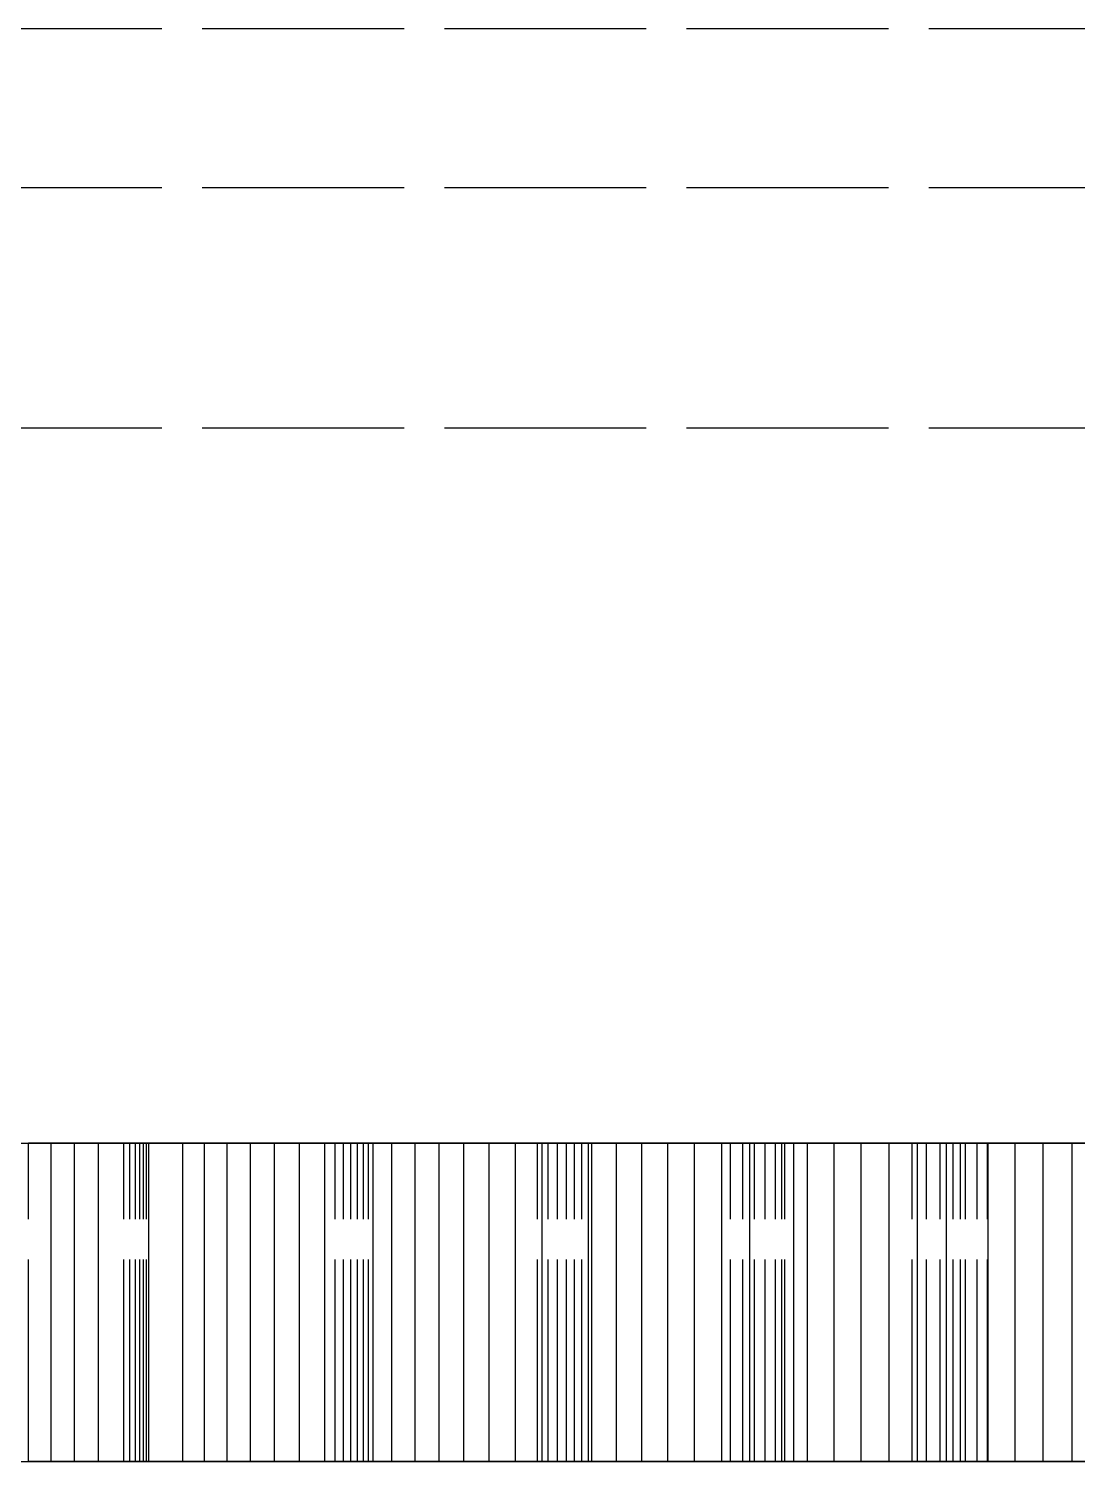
# Model space of a CAD drawing. Header units: millimetres. Extents: x -29 to 156, y -45 to 87.
# Drawn here: x 9.48 to 16.08, y 73.19 to 82.2 of the extents above; entities that cross this region are included whole.
import ezdxf

# ---------------------------------------------------------------- set-up
doc = ezdxf.new("R2010")
doc.units = ezdxf.units.MM
doc.linetypes.add('DASHED', pattern=[1.524, 1.27, -0.254])
doc.layers.add('HIDDEN', color=8, linetype='DASHED')
doc.layers.add('VISIBLE', color=7, linetype='CONTINUOUS')

msp = doc.modelspace()

# ---------------------------------------------------------------- linework, layer by layer
at = {"layer": 'HIDDEN'}
for p, q in [((-26, 82.20144), (26, 82.20144)), ((-26, 81.20144), (26, 81.20144)), ((-26, 79.69144), (26, 79.69144))]:
    msp.add_line(p, q, dxfattribs=at)
for points in [[(9.34764, 75.19144), (9.48475, 75.19144)], [(9.48475, 75.19144), (9.62679, 75.19144)], [(9.48475, 73.19144), (9.48475, 75.19144)], [(9.62679, 75.19144), (9.7735, 75.19144)], [(9.62679, 73.19144), (9.62679, 75.19144)], [(9.7735, 75.19144), (9.92467, 75.19144)], [(9.7735, 73.19144), (9.7735, 75.19144)], [(9.92467, 75.19144), (10.23982, 75.19144)], [(9.92467, 73.19144), (9.92467, 75.19144)], [(10.08302, 75.19144), (10.4554, 75.19144)], [(10.12229, 75.19144), (10.08302, 75.19144)], [(10.23982, 75.19144), (10.08302, 75.19144)], [(10.08302, 75.19144), (10.12229, 75.19144)], [(10.08302, 73.19144), (10.08302, 75.19144)], [(10.08302, 73.19144), (10.08302, 75.19144)], [(10.15589, 75.19144), (10.12229, 75.19144)], [(10.12229, 75.19144), (10.15589, 75.19144)], [(10.12229, 73.19144), (10.12229, 75.19144)], [(10.12229, 73.19144), (10.12229, 75.19144)], [(10.1842, 75.19144), (10.15589, 75.19144)], [(10.15589, 75.19144), (10.1842, 75.19144)], [(10.15589, 73.19144), (10.15589, 75.19144)], [(10.15589, 73.19144), (10.15589, 75.19144)], [(10.20748, 75.19144), (10.1842, 75.19144)], [(10.1842, 75.19144), (10.20748, 75.19144)], [(10.1842, 73.19144), (10.1842, 75.19144)], [(10.1842, 73.19144), (10.1842, 75.19144)], [(10.22597, 75.19144), (10.20748, 75.19144)], [(10.20748, 75.19144), (10.22597, 75.19144)], [(10.20748, 73.19144), (10.20748, 75.19144)], [(10.20748, 73.19144), (10.20748, 75.19144)], [(10.23982, 75.19144), (10.22597, 75.19144)], [(10.22597, 75.19144), (10.23982, 75.19144)], [(10.22597, 73.19144), (10.22597, 75.19144)], [(10.22597, 73.19144), (10.22597, 75.19144)], [(10.23982, 73.19144), (10.23982, 75.19144)], [(10.4554, 75.19144), (10.59164, 75.19144)], [(10.4554, 73.19144), (10.4554, 75.19144)], [(10.59164, 75.19144), (10.73333, 75.19144)], [(10.59164, 73.19144), (10.59164, 75.19144)], [(10.73333, 75.19144), (10.88009, 75.19144)], [(10.73333, 73.19144), (10.73333, 75.19144)], [(10.88009, 75.19144), (11.03159, 75.19144)], [(10.88009, 73.19144), (10.88009, 75.19144)], [(11.03159, 75.19144), (11.18757, 75.19144)], [(11.03159, 73.19144), (11.03159, 75.19144)], [(11.18757, 75.19144), (11.34784, 75.19144)], [(11.18757, 73.19144), (11.18757, 75.19144)], [(11.34784, 75.19144), (11.6515, 75.19144)], [(11.34784, 73.19144), (11.34784, 75.19144)], [(11.41262, 75.19144), (11.77028, 75.19144)], [(11.4651, 75.19144), (11.41262, 75.19144)], [(11.6515, 75.19144), (11.41262, 75.19144)], [(11.41262, 75.19144), (11.4651, 75.19144)], [(11.41262, 73.19144), (11.41262, 75.19144)], [(11.41262, 73.19144), (11.41262, 75.19144)], [(11.51212, 75.19144), (11.4651, 75.19144)], [(11.4651, 75.19144), (11.51212, 75.19144)], [(11.4651, 73.19144), (11.4651, 75.19144)], [(11.4651, 73.19144), (11.4651, 75.19144)], [(11.55404, 75.19144), (11.51212, 75.19144)], [(11.51212, 75.19144), (11.55404, 75.19144)], [(11.51212, 73.19144), (11.51212, 75.19144)], [(11.51212, 73.19144), (11.51212, 75.19144)], [(11.59111, 75.19144), (11.55404, 75.19144)], [(11.55404, 75.19144), (11.59111, 75.19144)], [(11.55404, 73.19144), (11.55404, 75.19144)], [(11.55404, 73.19144), (11.55404, 75.19144)], [(11.62354, 75.19144), (11.59111, 75.19144)], [(11.59111, 75.19144), (11.62354, 75.19144)], [(11.59111, 73.19144), (11.59111, 75.19144)], [(11.59111, 73.19144), (11.59111, 75.19144)], [(11.6515, 75.19144), (11.62354, 75.19144)], [(11.62354, 75.19144), (11.6515, 75.19144)], [(11.62354, 73.19144), (11.62354, 75.19144)], [(11.62354, 73.19144), (11.62354, 75.19144)], [(11.6515, 73.19144), (11.6515, 75.19144)], [(11.77028, 75.19144), (11.91589, 75.19144)], [(11.77028, 73.19144), (11.77028, 75.19144)], [(11.91589, 75.19144), (12.06674, 75.19144)], [(11.91589, 73.19144), (11.91589, 75.19144)], [(12.06674, 75.19144), (12.22242, 75.19144)], [(12.06674, 73.19144), (12.06674, 75.19144)], [(12.22242, 75.19144), (12.38264, 75.19144)], [(12.22242, 73.19144), (12.22242, 75.19144)], [(12.38264, 75.19144), (12.54714, 75.19144)], [(12.38264, 73.19144), (12.38264, 75.19144)], [(12.54714, 75.19144), (12.71572, 75.19144)], [(12.54714, 73.19144), (12.54714, 75.19144)], [(12.68661, 75.19144), (13.0278, 75.19144)], [(12.75205, 75.19144), (12.68661, 75.19144)], [(13.00641, 75.19144), (12.68661, 75.19144)], [(12.68661, 75.19144), (12.75205, 75.19144)], [(12.68661, 73.19144), (12.68661, 75.19144)], [(12.68661, 73.19144), (12.68661, 75.19144)], [(12.71572, 75.19144), (13.00641, 75.19144)], [(12.71572, 73.19144), (12.71572, 75.19144)], [(12.81226, 75.19144), (12.75205, 75.19144)], [(12.75205, 75.19144), (12.81226, 75.19144)], [(12.75205, 73.19144), (12.75205, 75.19144)], [(12.75205, 73.19144), (12.75205, 75.19144)], [(12.86758, 75.19144), (12.81226, 75.19144)], [(12.81226, 75.19144), (12.86758, 75.19144)], [(12.81226, 73.19144), (12.81226, 75.19144)], [(12.81226, 73.19144), (12.81226, 75.19144)], [(12.91826, 75.19144), (12.86758, 75.19144)], [(12.86758, 75.19144), (12.91826, 75.19144)], [(12.86758, 73.19144), (12.86758, 75.19144)], [(12.86758, 73.19144), (12.86758, 75.19144)], [(12.96449, 75.19144), (12.91826, 75.19144)], [(12.91826, 75.19144), (12.96449, 75.19144)], [(12.91826, 73.19144), (12.91826, 75.19144)], [(12.91826, 73.19144), (12.91826, 75.19144)], [(13.00641, 75.19144), (12.96449, 75.19144)], [(12.96449, 75.19144), (13.00641, 75.19144)], [(12.96449, 73.19144), (12.96449, 75.19144)], [(12.96449, 73.19144), (12.96449, 75.19144)], [(13.00641, 73.19144), (13.00641, 75.19144)], [(13.0278, 75.19144), (13.18209, 75.19144)], [(13.0278, 73.19144), (13.0278, 75.19144)], [(13.18209, 75.19144), (13.34136, 75.19144)], [(13.18209, 73.19144), (13.18209, 75.19144)], [(13.34136, 75.19144), (13.50521, 75.19144)], [(13.34136, 73.19144), (13.34136, 75.19144)], [(13.50521, 75.19144), (13.67336, 75.19144)], [(13.50521, 73.19144), (13.50521, 75.19144)], [(13.67336, 75.19144), (13.84557, 75.19144)], [(13.67336, 73.19144), (13.67336, 75.19144)], [(13.84557, 75.19144), (14.02165, 75.19144)], [(13.84557, 73.19144), (13.84557, 75.19144)], [(13.89879, 75.19144), (14.22186, 75.19144)], [(13.97687, 75.19144), (13.89879, 75.19144)], [(14.22186, 75.19144), (13.89879, 75.19144)], [(13.89879, 75.19144), (13.97687, 75.19144)], [(13.89879, 73.19144), (13.89879, 75.19144)], [(13.89879, 73.19144), (13.89879, 75.19144)], [(14.04999, 75.19144), (13.97687, 75.19144)], [(13.97687, 75.19144), (14.04999, 75.19144)], [(13.97687, 73.19144), (13.97687, 75.19144)], [(13.97687, 73.19144), (13.97687, 75.19144)], [(14.02165, 75.19144), (14.29796, 75.19144)], [(14.02165, 73.19144), (14.02165, 75.19144)], [(14.11844, 75.19144), (14.04999, 75.19144)], [(14.04999, 75.19144), (14.11844, 75.19144)], [(14.04999, 73.19144), (14.04999, 75.19144)], [(14.04999, 73.19144), (14.04999, 75.19144)], [(14.18248, 75.19144), (14.11844, 75.19144)], [(14.11844, 75.19144), (14.18248, 75.19144)], [(14.11844, 73.19144), (14.11844, 75.19144)], [(14.11844, 73.19144), (14.11844, 75.19144)], [(14.24227, 75.19144), (14.18248, 75.19144)], [(14.18248, 75.19144), (14.24227, 75.19144)], [(14.18248, 73.19144), (14.18248, 75.19144)], [(14.18248, 73.19144), (14.18248, 75.19144)], [(14.22186, 75.19144), (14.38407, 75.19144)], [(14.29796, 75.19144), (14.22186, 75.19144)], [(14.22186, 73.19144), (14.22186, 75.19144)], [(14.22186, 73.19144), (14.22186, 75.19144)], [(14.29796, 75.19144), (14.24227, 75.19144)], [(14.24227, 75.19144), (14.29796, 75.19144)], [(14.24227, 73.19144), (14.24227, 75.19144)], [(14.24227, 73.19144), (14.24227, 75.19144)], [(14.29796, 73.19144), (14.29796, 75.19144)], [(14.38407, 75.19144), (14.55097, 75.19144)], [(14.38407, 73.19144), (14.38407, 75.19144)], [(14.55097, 75.19144), (14.7222, 75.19144)], [(14.55097, 73.19144), (14.55097, 75.19144)], [(14.7222, 75.19144), (14.89747, 75.19144)], [(14.7222, 73.19144), (14.7222, 75.19144)], [(14.89747, 75.19144), (15.07656, 75.19144)], [(14.89747, 73.19144), (14.89747, 75.19144)], [(15.04326, 75.19144), (15.34663, 75.19144)], [(15.1336, 75.19144), (15.04326, 75.19144)], [(15.34663, 75.19144), (15.04326, 75.19144)], [(15.04326, 75.19144), (15.1336, 75.19144)], [(15.04326, 73.19144), (15.04326, 75.19144)], [(15.04326, 73.19144), (15.04326, 75.19144)], [(15.07656, 75.19144), (15.25927, 75.19144)], [(15.07656, 73.19144), (15.07656, 75.19144)], [(15.21926, 75.19144), (15.1336, 75.19144)], [(15.1336, 75.19144), (15.21926, 75.19144)], [(15.1336, 73.19144), (15.1336, 75.19144)], [(15.1336, 73.19144), (15.1336, 75.19144)], [(15.30052, 75.19144), (15.21926, 75.19144)], [(15.21926, 75.19144), (15.30052, 75.19144)], [(15.21926, 73.19144), (15.21926, 75.19144)], [(15.21926, 73.19144), (15.21926, 75.19144)], [(15.25927, 75.19144), (15.51984, 75.19144)], [(15.25927, 73.19144), (15.25927, 75.19144)], [(15.3776, 75.19144), (15.30052, 75.19144)], [(15.30052, 75.19144), (15.3776, 75.19144)], [(15.30052, 73.19144), (15.30052, 75.19144)], [(15.30052, 73.19144), (15.30052, 75.19144)], [(15.34663, 75.19144), (15.51597, 75.19144)], [(15.51597, 75.19144), (15.34663, 75.19144)], [(15.34663, 73.19144), (15.34663, 75.19144)], [(15.34663, 73.19144), (15.34663, 75.19144)], [(15.45067, 75.19144), (15.3776, 75.19144)], [(15.3776, 75.19144), (15.45067, 75.19144)], [(15.3776, 73.19144), (15.3776, 75.19144)], [(15.3776, 73.19144), (15.3776, 75.19144)], [(15.51984, 75.19144), (15.45067, 75.19144)], [(15.45067, 75.19144), (15.51984, 75.19144)], [(15.45067, 73.19144), (15.45067, 75.19144)], [(15.45067, 73.19144), (15.45067, 75.19144)], [(15.51597, 75.19144), (15.6897, 75.19144)], [(15.51984, 75.19144), (15.51597, 75.19144)], [(15.51597, 73.19144), (15.51597, 75.19144)], [(15.51597, 73.19144), (15.51597, 75.19144)], [(15.51984, 73.19144), (15.51984, 75.19144)], [(15.6897, 75.19144), (15.86747, 75.19144)], [(15.6897, 73.19144), (15.6897, 75.19144)], [(15.86747, 75.19144), (16.049, 75.19144)], [(15.86747, 73.19144), (15.86747, 75.19144)], [(16.049, 75.19144), (16.23409, 75.19144)], [(16.049, 73.19144), (16.049, 75.19144)], [(9.34764, 73.19144), (9.48475, 73.19144)], [(9.48475, 73.19144), (9.62679, 73.19144)], [(9.62679, 73.19144), (9.7735, 73.19144)], [(9.7735, 73.19144), (9.92467, 73.19144)], [(9.92467, 73.19144), (10.23982, 73.19144)], [(10.08302, 73.19144), (10.4554, 73.19144)], [(10.12229, 73.19144), (10.08302, 73.19144)], [(10.23982, 73.19144), (10.08302, 73.19144)], [(10.08302, 73.19144), (10.12229, 73.19144)], [(10.15589, 73.19144), (10.12229, 73.19144)], [(10.12229, 73.19144), (10.15589, 73.19144)], [(10.1842, 73.19144), (10.15589, 73.19144)], [(10.15589, 73.19144), (10.1842, 73.19144)], [(10.20748, 73.19144), (10.1842, 73.19144)], [(10.1842, 73.19144), (10.20748, 73.19144)], [(10.22597, 73.19144), (10.20748, 73.19144)], [(10.20748, 73.19144), (10.22597, 73.19144)], [(10.23982, 73.19144), (10.22597, 73.19144)], [(10.22597, 73.19144), (10.23982, 73.19144)], [(10.4554, 73.19144), (10.59164, 73.19144)], [(10.59164, 73.19144), (10.73333, 73.19144)], [(10.73333, 73.19144), (10.88009, 73.19144)], [(10.88009, 73.19144), (11.03159, 73.19144)], [(11.03159, 73.19144), (11.18757, 73.19144)], [(11.18757, 73.19144), (11.34784, 73.19144)], [(11.34784, 73.19144), (11.6515, 73.19144)], [(11.41262, 73.19144), (11.77028, 73.19144)], [(11.4651, 73.19144), (11.41262, 73.19144)], [(11.6515, 73.19144), (11.41262, 73.19144)], [(11.41262, 73.19144), (11.4651, 73.19144)], [(11.51212, 73.19144), (11.4651, 73.19144)], [(11.4651, 73.19144), (11.51212, 73.19144)], [(11.55404, 73.19144), (11.51212, 73.19144)], [(11.51212, 73.19144), (11.55404, 73.19144)], [(11.59111, 73.19144), (11.55404, 73.19144)], [(11.55404, 73.19144), (11.59111, 73.19144)], [(11.62354, 73.19144), (11.59111, 73.19144)], [(11.59111, 73.19144), (11.62354, 73.19144)], [(11.6515, 73.19144), (11.62354, 73.19144)], [(11.62354, 73.19144), (11.6515, 73.19144)], [(11.77028, 73.19144), (11.91589, 73.19144)], [(11.91589, 73.19144), (12.06674, 73.19144)], [(12.06674, 73.19144), (12.22242, 73.19144)], [(12.22242, 73.19144), (12.38264, 73.19144)], [(12.38264, 73.19144), (12.54714, 73.19144)], [(12.54714, 73.19144), (12.71572, 73.19144)], [(12.68661, 73.19144), (13.0278, 73.19144)], [(12.75205, 73.19144), (12.68661, 73.19144)], [(13.00641, 73.19144), (12.68661, 73.19144)], [(12.68661, 73.19144), (12.75205, 73.19144)], [(12.71572, 73.19144), (13.00641, 73.19144)], [(12.81226, 73.19144), (12.75205, 73.19144)], [(12.75205, 73.19144), (12.81226, 73.19144)], [(12.86758, 73.19144), (12.81226, 73.19144)], [(12.81226, 73.19144), (12.86758, 73.19144)], [(12.91826, 73.19144), (12.86758, 73.19144)], [(12.86758, 73.19144), (12.91826, 73.19144)], [(12.96449, 73.19144), (12.91826, 73.19144)], [(12.91826, 73.19144), (12.96449, 73.19144)], [(13.00641, 73.19144), (12.96449, 73.19144)], [(12.96449, 73.19144), (13.00641, 73.19144)], [(13.0278, 73.19144), (13.18209, 73.19144)], [(13.18209, 73.19144), (13.34136, 73.19144)], [(13.34136, 73.19144), (13.50521, 73.19144)], [(13.50521, 73.19144), (13.67336, 73.19144)], [(13.67336, 73.19144), (13.84557, 73.19144)], [(13.84557, 73.19144), (14.02165, 73.19144)], [(13.89879, 73.19144), (14.22186, 73.19144)], [(13.97687, 73.19144), (13.89879, 73.19144)], [(14.22186, 73.19144), (13.89879, 73.19144)], [(13.89879, 73.19144), (13.97687, 73.19144)], [(14.04999, 73.19144), (13.97687, 73.19144)], [(13.97687, 73.19144), (14.04999, 73.19144)], [(14.02165, 73.19144), (14.29796, 73.19144)], [(14.11844, 73.19144), (14.04999, 73.19144)], [(14.04999, 73.19144), (14.11844, 73.19144)], [(14.18248, 73.19144), (14.11844, 73.19144)], [(14.11844, 73.19144), (14.18248, 73.19144)], [(14.24227, 73.19144), (14.18248, 73.19144)], [(14.18248, 73.19144), (14.24227, 73.19144)], [(14.22186, 73.19144), (14.38407, 73.19144)], [(14.29796, 73.19144), (14.22186, 73.19144)], [(14.29796, 73.19144), (14.24227, 73.19144)], [(14.24227, 73.19144), (14.29796, 73.19144)], [(14.38407, 73.19144), (14.55097, 73.19144)], [(14.55097, 73.19144), (14.7222, 73.19144)], [(14.7222, 73.19144), (14.89747, 73.19144)], [(14.89747, 73.19144), (15.07656, 73.19144)], [(15.04326, 73.19144), (15.34663, 73.19144)], [(15.1336, 73.19144), (15.04326, 73.19144)], [(15.34663, 73.19144), (15.04326, 73.19144)], [(15.04326, 73.19144), (15.1336, 73.19144)], [(15.07656, 73.19144), (15.25927, 73.19144)], [(15.21926, 73.19144), (15.1336, 73.19144)], [(15.1336, 73.19144), (15.21926, 73.19144)], [(15.30052, 73.19144), (15.21926, 73.19144)], [(15.21926, 73.19144), (15.30052, 73.19144)], [(15.25927, 73.19144), (15.51984, 73.19144)], [(15.3776, 73.19144), (15.30052, 73.19144)], [(15.30052, 73.19144), (15.3776, 73.19144)], [(15.34663, 73.19144), (15.51597, 73.19144)], [(15.51597, 73.19144), (15.34663, 73.19144)], [(15.45067, 73.19144), (15.3776, 73.19144)], [(15.3776, 73.19144), (15.45067, 73.19144)], [(15.51984, 73.19144), (15.45067, 73.19144)], [(15.45067, 73.19144), (15.51984, 73.19144)], [(15.51597, 73.19144), (15.6897, 73.19144)], [(15.51984, 73.19144), (15.51597, 73.19144)], [(15.6897, 73.19144), (15.86747, 73.19144)], [(15.86747, 73.19144), (16.049, 73.19144)], [(16.049, 73.19144), (16.23409, 73.19144)]]:
    msp.add_lwpolyline(points, dxfattribs=at)
at = {"layer": 'VISIBLE'}
for points in [[(9.62679, 75.19144), (9.48475, 75.19144)], [(9.7735, 75.19144), (9.62679, 75.19144)], [(9.62679, 73.19144), (9.62679, 75.19144)], [(9.92467, 75.19144), (9.7735, 75.19144)], [(9.7735, 73.19144), (9.7735, 75.19144)], [(10.23982, 75.19144), (9.92467, 75.19144)], [(9.92467, 73.19144), (9.92467, 75.19144)], [(10.4554, 75.19144), (10.23982, 75.19144)], [(10.23982, 73.19144), (10.23982, 75.19144)], [(10.59164, 75.19144), (10.4554, 75.19144)], [(10.4554, 73.19144), (10.4554, 75.19144)], [(10.73333, 75.19144), (10.59164, 75.19144)], [(10.59164, 73.19144), (10.59164, 75.19144)], [(10.88009, 75.19144), (10.73333, 75.19144)], [(10.73333, 73.19144), (10.73333, 75.19144)], [(11.03159, 75.19144), (10.88009, 75.19144)], [(10.88009, 73.19144), (10.88009, 75.19144)], [(11.18757, 75.19144), (11.03159, 75.19144)], [(11.03159, 73.19144), (11.03159, 75.19144)], [(11.34784, 75.19144), (11.18757, 75.19144)], [(11.18757, 73.19144), (11.18757, 75.19144)], [(11.6515, 75.19144), (11.34784, 75.19144)], [(11.34784, 73.19144), (11.34784, 75.19144)], [(11.77028, 75.19144), (11.6515, 75.19144)], [(11.6515, 73.19144), (11.6515, 75.19144)], [(11.91589, 75.19144), (11.77028, 75.19144)], [(11.77028, 73.19144), (11.77028, 75.19144)], [(12.06674, 75.19144), (11.91589, 75.19144)], [(11.91589, 73.19144), (11.91589, 75.19144)], [(12.22242, 75.19144), (12.06674, 75.19144)], [(12.06674, 73.19144), (12.06674, 75.19144)], [(12.38264, 75.19144), (12.22242, 75.19144)], [(12.22242, 73.19144), (12.22242, 75.19144)], [(12.54714, 75.19144), (12.38264, 75.19144)], [(12.38264, 73.19144), (12.38264, 75.19144)], [(12.71572, 75.19144), (12.54714, 75.19144)], [(12.54714, 73.19144), (12.54714, 75.19144)], [(13.00641, 75.19144), (12.71572, 75.19144)], [(12.71572, 73.19144), (12.71572, 75.19144)], [(13.0278, 75.19144), (13.00641, 75.19144)], [(13.00641, 73.19144), (13.00641, 75.19144)], [(13.18209, 75.19144), (13.0278, 75.19144)], [(13.0278, 73.19144), (13.0278, 75.19144)], [(13.34136, 75.19144), (13.18209, 75.19144)], [(13.18209, 73.19144), (13.18209, 75.19144)], [(13.50521, 75.19144), (13.34136, 75.19144)], [(13.34136, 73.19144), (13.34136, 75.19144)], [(13.67336, 75.19144), (13.50521, 75.19144)], [(13.50521, 73.19144), (13.50521, 75.19144)], [(13.84557, 75.19144), (13.67336, 75.19144)], [(13.67336, 73.19144), (13.67336, 75.19144)], [(14.02165, 75.19144), (13.84557, 75.19144)], [(13.84557, 73.19144), (13.84557, 75.19144)], [(14.29796, 75.19144), (14.02165, 75.19144)], [(14.02165, 73.19144), (14.02165, 75.19144)], [(14.38407, 75.19144), (14.29796, 75.19144)], [(14.29796, 73.19144), (14.29796, 75.19144)], [(14.55097, 75.19144), (14.38407, 75.19144)], [(14.38407, 73.19144), (14.38407, 75.19144)], [(14.7222, 75.19144), (14.55097, 75.19144)], [(14.55097, 73.19144), (14.55097, 75.19144)], [(14.89747, 75.19144), (14.7222, 75.19144)], [(14.7222, 73.19144), (14.7222, 75.19144)], [(15.07656, 75.19144), (14.89747, 75.19144)], [(14.89747, 73.19144), (14.89747, 75.19144)], [(15.25927, 75.19144), (15.07656, 75.19144)], [(15.07656, 73.19144), (15.07656, 75.19144)], [(15.51984, 75.19144), (15.25927, 75.19144)], [(15.25927, 73.19144), (15.25927, 75.19144)], [(15.6897, 75.19144), (15.51984, 75.19144)], [(15.51984, 73.19144), (15.51984, 75.19144)], [(15.86747, 75.19144), (15.6897, 75.19144)], [(15.6897, 73.19144), (15.6897, 75.19144)], [(16.049, 75.19144), (15.86747, 75.19144)], [(15.86747, 73.19144), (15.86747, 75.19144)], [(16.23409, 75.19144), (16.049, 75.19144)], [(16.049, 73.19144), (16.049, 75.19144)], [(9.62679, 73.19144), (9.48475, 73.19144)], [(9.7735, 73.19144), (9.62679, 73.19144)], [(9.92467, 73.19144), (9.7735, 73.19144)], [(10.23982, 73.19144), (9.92467, 73.19144)], [(10.4554, 73.19144), (10.23982, 73.19144)], [(10.59164, 73.19144), (10.4554, 73.19144)], [(10.73333, 73.19144), (10.59164, 73.19144)], [(10.88009, 73.19144), (10.73333, 73.19144)], [(11.03159, 73.19144), (10.88009, 73.19144)], [(11.18757, 73.19144), (11.03159, 73.19144)], [(11.34784, 73.19144), (11.18757, 73.19144)], [(11.6515, 73.19144), (11.34784, 73.19144)], [(11.77028, 73.19144), (11.6515, 73.19144)], [(11.91589, 73.19144), (11.77028, 73.19144)], [(12.06674, 73.19144), (11.91589, 73.19144)], [(12.22242, 73.19144), (12.06674, 73.19144)], [(12.38264, 73.19144), (12.22242, 73.19144)], [(12.54714, 73.19144), (12.38264, 73.19144)], [(12.71572, 73.19144), (12.54714, 73.19144)], [(13.00641, 73.19144), (12.71572, 73.19144)], [(13.0278, 73.19144), (13.00641, 73.19144)], [(13.18209, 73.19144), (13.0278, 73.19144)], [(13.34136, 73.19144), (13.18209, 73.19144)], [(13.50521, 73.19144), (13.34136, 73.19144)], [(13.67336, 73.19144), (13.50521, 73.19144)], [(13.84557, 73.19144), (13.67336, 73.19144)], [(14.02165, 73.19144), (13.84557, 73.19144)], [(14.29796, 73.19144), (14.02165, 73.19144)], [(14.38407, 73.19144), (14.29796, 73.19144)], [(14.55097, 73.19144), (14.38407, 73.19144)], [(14.7222, 73.19144), (14.55097, 73.19144)], [(14.89747, 73.19144), (14.7222, 73.19144)], [(15.07656, 73.19144), (14.89747, 73.19144)], [(15.25927, 73.19144), (15.07656, 73.19144)], [(15.51984, 73.19144), (15.25927, 73.19144)], [(15.6897, 73.19144), (15.51984, 73.19144)], [(15.86747, 73.19144), (15.6897, 73.19144)], [(16.049, 73.19144), (15.86747, 73.19144)], [(16.23409, 73.19144), (16.049, 73.19144)]]:
    msp.add_lwpolyline(points, dxfattribs=at)

doc.saveas('drawing.dxf')
